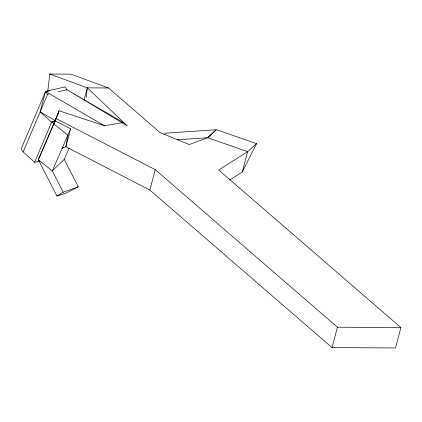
<?xml version="1.0" encoding="UTF-8"?>
<svg xmlns="http://www.w3.org/2000/svg" width="422" height="422" viewBox="0 0 422 422"><rect width="100%" height="100%" fill="white"/><g stroke="black" fill="none" stroke-linecap="round" stroke-linejoin="round"><path stroke-width="0.63" d="M47.733 91.595L49.754 74.035L70.928 74.161L108.486 87.976L160.043 132.555L189.214 144.551L207.65 137.725L216.544 129.696L256.534 143.633L242.254 172.044L229.684 180.015M86.188 97.609L87.312 87.855L49.754 74.035M55.372 121.589L51.6 122.243L40.159 111.856L45.544 91.468L64.967 86.9L67.019 89.77L58.247 91.832M84.115 99.961L87.312 87.855L127.312 125.904L66.665 89.57L123.329 122.517L104.471 125.772L58.948 110.717L55.235 120.824L38.323 159.701L56.917 196.056L65.558 193.35L78.26 186.819L64.223 159.379L69.155 148.038M58.315 113.107L58.948 110.717M56.421 117.854L55.235 120.824L70.632 128.763L65.879 146.756L62.171 148.212L63.089 147.325M256.534 143.633L247.64 151.662L218.68 170.029L400.9 327.577L395.514 347.965L332.056 347.596L149.836 190.042L155.227 169.66L55.868 118.434M242.254 172.044L247.64 151.662L207.65 137.725L176.929 139.819M332.056 347.596L337.442 327.208L155.227 169.66M57.371 115.48L58.078 113.703M56.833 116.736L53.858 123.989L67.858 135.14L65.879 146.756L149.836 190.042M57.323 115.528L58.067 113.713M39.605 161.12L34.588 162.296L23.152 151.909L47.596 94.343L48.846 94.048M34.588 162.296L51.6 122.243L55.266 120.65L40.159 111.856M58.057 113.703L38.323 159.701L52.323 170.852L63.258 192.232L78.26 186.819M70.632 128.763L52.323 170.852L64.223 159.379M164.327 134.491L165.725 133.157L216.048 129.728L207.65 137.725M62.171 148.212L63.258 147.473M56.917 196.056L63.258 192.232M51.6 122.243L54.776 121.483M49.316 90.82L45.544 91.468L21.1 149.04L23.152 151.909M87.312 87.855L108.486 87.976M337.442 327.208L400.9 327.577M104.471 125.772L45.544 91.468L47.596 94.343"/></g></svg>
